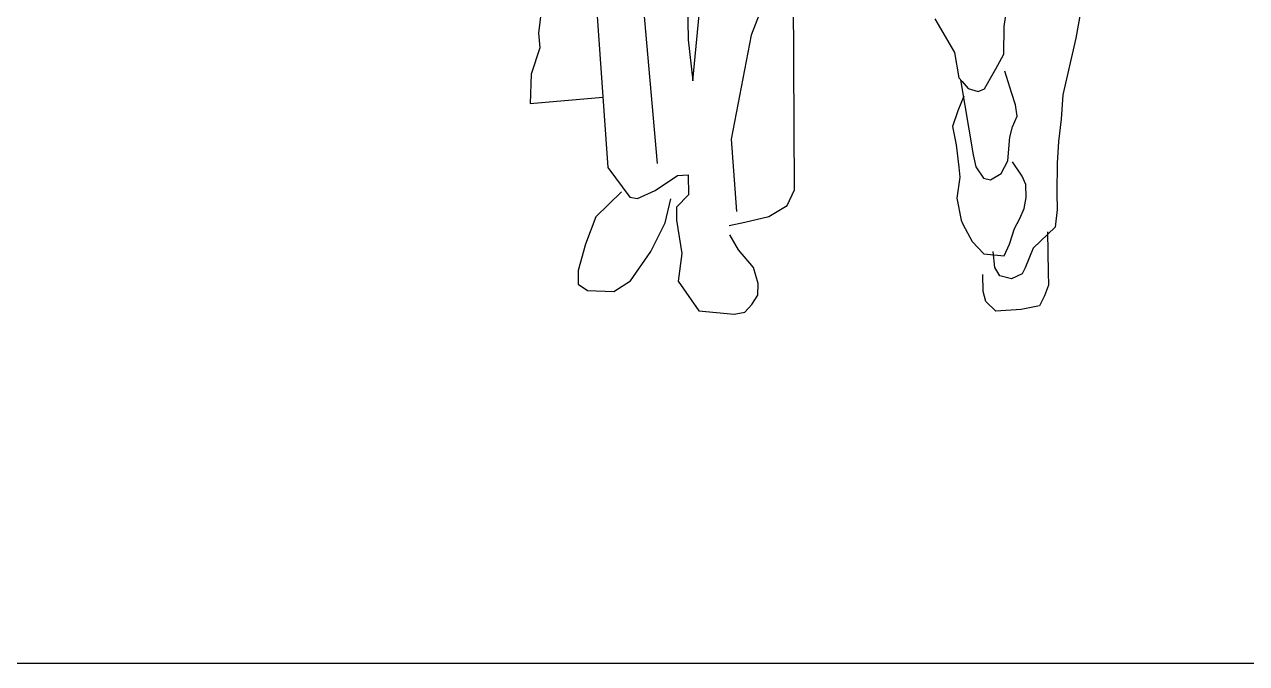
# Model space of a CAD drawing. Header units: millimetres. Extents: x 71 to 407, y 12 to 405.
# Drawn here: x 217.973 to 219.191, y 386.902 to 387.539 of the extents above; entities that cross this region are included whole.
import ezdxf

# ---------------------------------------------------------------- set-up
doc = ezdxf.new("R2010")
doc.units = ezdxf.units.MM
doc.header["$LTSCALE"] = 0.25
doc.layers.add('EXTERN-I', color=251, linetype='Continuous')
doc.layers.add('VEGETACAO', color=84, linetype='Continuous')

# ---------------------------------------------------------------- blocks, each defined once
blk = doc.blocks.new('Crowd')
for p, q in [((-0.7489, 0.7804), (-0.7235, 0.4978)), ((-0.7876, 0.7069), (-0.7728, 0.494)), ((-0.6881, 0.5803), (-0.677, 0.6957)), ((-0.5866, 0.4716), (-0.5877, 0.6724)), ((-0.8379, 0.661), (-0.842, 0.6278)), ((-0.6933, 0.6585), (-0.6927, 0.621)), ((-0.3777, 0.6345), (-0.373, 0.6676)), ((-0.2993, 0.6618), (-0.3063, 0.6227)), ((-0.6181, 0.6566), (-0.6299, 0.6258)), ((-0.4468, 0.6419), (-0.4272, 0.6085)), ((-0.3781, 0.6069), (-0.3777, 0.6345)), ((-0.842, 0.6278), (-0.8406, 0.6131)), ((-0.6299, 0.6258), (-0.6497, 0.5221)), ((-0.3063, 0.6227), (-0.3192, 0.5664)), ((-0.8406, 0.6131), (-0.8491, 0.587)), ((-0.6927, 0.621), (-0.6881, 0.5803)), ((-0.4272, 0.6085), (-0.4229, 0.5831)), ((-0.3862, 0.5923), (-0.3781, 0.6069)), ((-0.8491, 0.587), (-0.8501, 0.5578)), ((-0.3915, 0.583), (-0.3862, 0.5923)), ((-0.3705, 0.5686), (-0.377, 0.59)), ((-0.4229, 0.5831), (-0.4197, 0.5795)), ((-0.4213, 0.5813), (-0.4087, 0.5067)), ((-0.4197, 0.5795), (-0.4135, 0.5725)), ((-0.4135, 0.5725), (-0.4036, 0.5696)), ((-0.3975, 0.5722), (-0.3915, 0.583)), ((-0.8501, 0.5578), (-0.7776, 0.5639)), ((-0.418, 0.5648), (-0.4238, 0.5503)), ((-0.4036, 0.5696), (-0.3975, 0.5722)), ((-0.3666, 0.5564), (-0.3705, 0.5686)), ((-0.3192, 0.5664), (-0.321, 0.5419)), ((-0.4238, 0.5503), (-0.4291, 0.5348)), ((-0.3648, 0.5451), (-0.3666, 0.5564)), ((-0.3693, 0.5343), (-0.3648, 0.5451)), ((-0.321, 0.5419), (-0.3237, 0.5197)), ((-0.4291, 0.5348), (-0.4257, 0.5165)), ((-0.374, 0.5005), (-0.3722, 0.5242)), ((-0.3722, 0.5242), (-0.3693, 0.5343)), ((-0.6497, 0.5221), (-0.6446, 0.4501)), ((-0.4257, 0.5165), (-0.4229, 0.4942)), ((-0.3237, 0.5197), (-0.3249, 0.4982)), ((-0.4087, 0.5067), (-0.4061, 0.4945)), ((-0.3808, 0.4881), (-0.374, 0.5005)), ((-0.3599, 0.4854), (-0.3694, 0.4997)), ((-0.7728, 0.494), (-0.7508, 0.4643)), ((-0.4229, 0.4942), (-0.4221, 0.4844)), ((-0.4061, 0.4945), (-0.3982, 0.4832)), ((-0.3914, 0.4818), (-0.3808, 0.4881)), ((-0.3249, 0.4982), (-0.3253, 0.4682)), ((-0.7255, 0.4709), (-0.7034, 0.4859)), ((-0.7034, 0.4859), (-0.6927, 0.4867)), ((-0.6927, 0.4867), (-0.6924, 0.4668)), ((-0.4221, 0.4844), (-0.4248, 0.4635)), ((-0.3982, 0.4832), (-0.3914, 0.4818)), ((-0.3561, 0.4769), (-0.3599, 0.4854)), ((-0.3559, 0.464), (-0.3561, 0.4769)), ((-0.7592, 0.4697), (-0.7849, 0.4447)), ((-0.7508, 0.4643), (-0.7431, 0.4629)), ((-0.7431, 0.4629), (-0.7255, 0.4709)), ((-0.6924, 0.4668), (-0.7044, 0.4544)), ((-0.5941, 0.4561), (-0.5866, 0.4716)), ((-0.4248, 0.4635), (-0.4205, 0.4414)), ((-0.3579, 0.4532), (-0.3559, 0.464)), ((-0.3253, 0.4682), (-0.325, 0.4522)), ((-0.7158, 0.4388), (-0.71, 0.4628)), ((-0.7044, 0.4544), (-0.7042, 0.4414)), ((-0.6123, 0.4451), (-0.5941, 0.4561)), ((-0.3623, 0.443), (-0.3579, 0.4532)), ((-0.325, 0.4522), (-0.3269, 0.4344)), ((-0.7849, 0.4447), (-0.7952, 0.4176)), ((-0.7298, 0.4103), (-0.7158, 0.4388)), ((-0.7042, 0.4414), (-0.6991, 0.4084)), ((-0.652, 0.4361), (-0.6361, 0.4395)), ((-0.6361, 0.4395), (-0.6123, 0.4451)), ((-0.4205, 0.4414), (-0.4189, 0.4375)), ((-0.3676, 0.4331), (-0.3623, 0.443)), ((-0.6424, 0.4118), (-0.6512, 0.427)), ((-0.4189, 0.4375), (-0.4095, 0.4202)), ((-0.3726, 0.4177), (-0.3676, 0.4331)), ((-0.3269, 0.4344), (-0.3489, 0.4135)), ((-0.3345, 0.4297), (-0.3338, 0.3892)), ((-0.7952, 0.4176), (-0.8024, 0.3914)), ((-0.4095, 0.4202), (-0.3979, 0.4081)), ((-0.3779, 0.406), (-0.3726, 0.4177)), ((-0.7501, 0.3809), (-0.7298, 0.4103)), ((-0.6991, 0.4084), (-0.7026, 0.3808)), ((-0.6277, 0.3943), (-0.6424, 0.4118)), ((-0.3979, 0.4081), (-0.3779, 0.406)), ((-0.3869, 0.3945), (-0.3887, 0.4104)), ((-0.3489, 0.4135), (-0.3569, 0.3941)), ((-0.8024, 0.3914), (-0.8022, 0.3776)), ((-0.6228, 0.3784), (-0.6277, 0.3943)), ((-0.3822, 0.386), (-0.3869, 0.3945)), ((-0.3569, 0.3941), (-0.3599, 0.3879)), ((-0.8022, 0.3776), (-0.7929, 0.3716)), ((-0.7668, 0.3705), (-0.7501, 0.3809)), ((-0.7026, 0.3808), (-0.6822, 0.3513)), ((-0.6233, 0.3667), (-0.6228, 0.3784)), ((-0.3988, 0.3704), (-0.3991, 0.3873)), ((-0.3705, 0.3831), (-0.3822, 0.386)), ((-0.3599, 0.3879), (-0.3705, 0.3831)), ((-0.3338, 0.3892), (-0.3336, 0.3769)), ((-0.7929, 0.3716), (-0.7668, 0.3705)), ((-0.6292, 0.3574), (-0.6233, 0.3667)), ((-0.3962, 0.3606), (-0.3988, 0.3704)), ((-0.3374, 0.3661), (-0.3425, 0.356)), ((-0.3336, 0.3769), (-0.3374, 0.3661)), ((-0.6361, 0.3497), (-0.6292, 0.3574)), ((-0.3862, 0.3507), (-0.3962, 0.3606)), ((-0.3425, 0.356), (-0.3608, 0.3526)), ((-0.6822, 0.3513), (-0.6468, 0.348)), ((-0.6468, 0.348), (-0.6361, 0.3497)), ((-0.3608, 0.3526), (-0.3862, 0.3507))]:
    blk.add_line(p, q)

msp = doc.modelspace()

# ---------------------------------------------------------------- linework, layer by layer
at = {"layer": 'VEGETACAO'}
msp.add_line((230.9526, 386.9025), (216.2849, 386.9025), dxfattribs=at)

# ---------------------------------------------------------------- block references
at = {"layer": 'EXTERN-I'}
msp.add_blockref('Crowd', (219.3276, 386.9025), dxfattribs=at)

doc.saveas('drawing.dxf')
